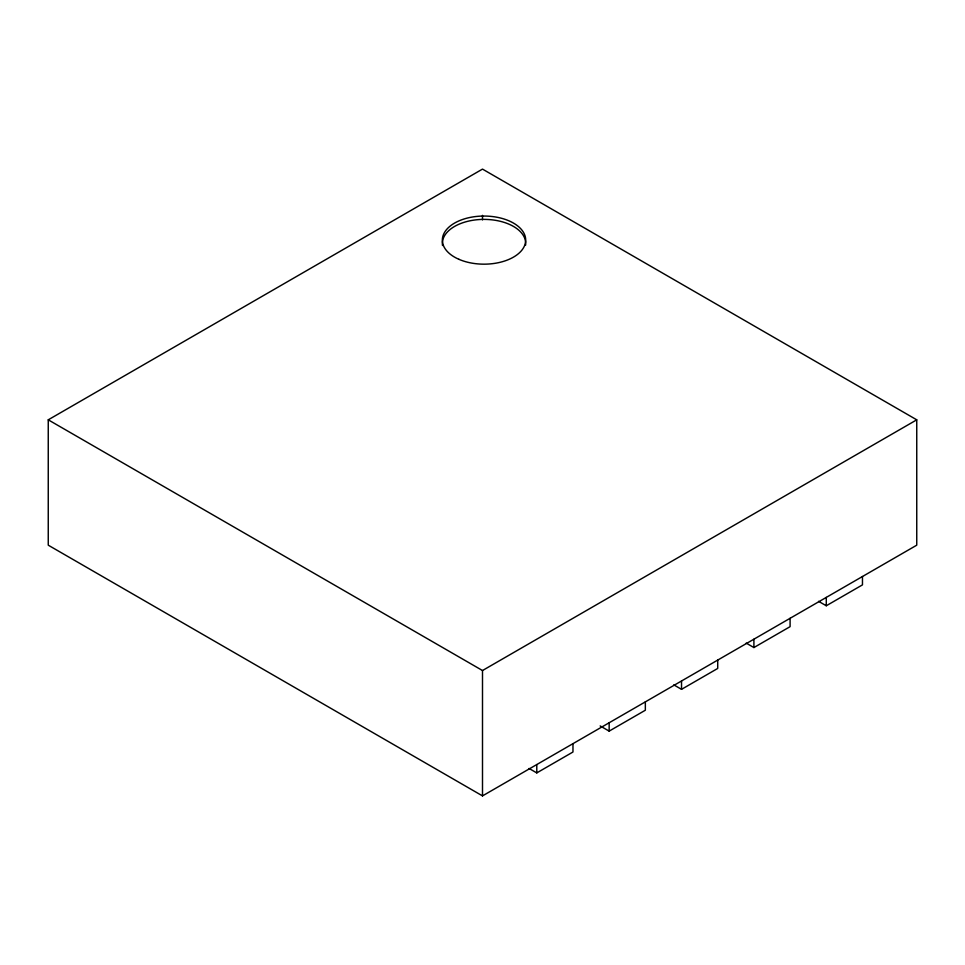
<?xml version="1.0" encoding="UTF-8"?>
<svg xmlns="http://www.w3.org/2000/svg" width="965" height="965" viewBox="0 0 965 965"><rect width="100%" height="100%" fill="white"/><g stroke="black" fill="none" stroke-linecap="round" stroke-linejoin="round"><path stroke-width="1.45" d="M48.25 419.823L482.5 169.104L916.75 419.823L916.75 545.177L482.5 795.896L48.25 545.177L48.25 419.823L482.5 670.53L916.75 419.823M529.073 768.466L536.781 772.905L572.969 752.012L572.969 743.665M600.17 725.933L609.156 731.12L645.344 710.228L645.344 701.869M673.823 684.885L681.531 689.336L717.719 668.443L717.719 660.084M746.198 643.1L753.906 647.551L790.094 626.659L790.094 618.3M818.573 601.316L826.281 605.767L862.469 584.874L862.469 576.515M826.281 597.407L826.281 605.767M753.906 639.192L753.906 647.551M681.531 680.976L681.531 689.336M609.156 722.761L609.156 731.12M536.781 764.557L536.781 772.905M482.5 215.376L482.5 219.851M482.5 670.53L482.5 795.896M442.513 245.508A41.664 24.053 0 0 1 483.742 219.393A41.664 24.053 0 0 1 525.587 245.182M458.882 259.296A41.664 24.053 0 0 0 525.37 243.084A41.664 24.053 0 0 0 467.82 217.945A41.664 24.053 0 0 0 458.882 259.296"/></g></svg>
